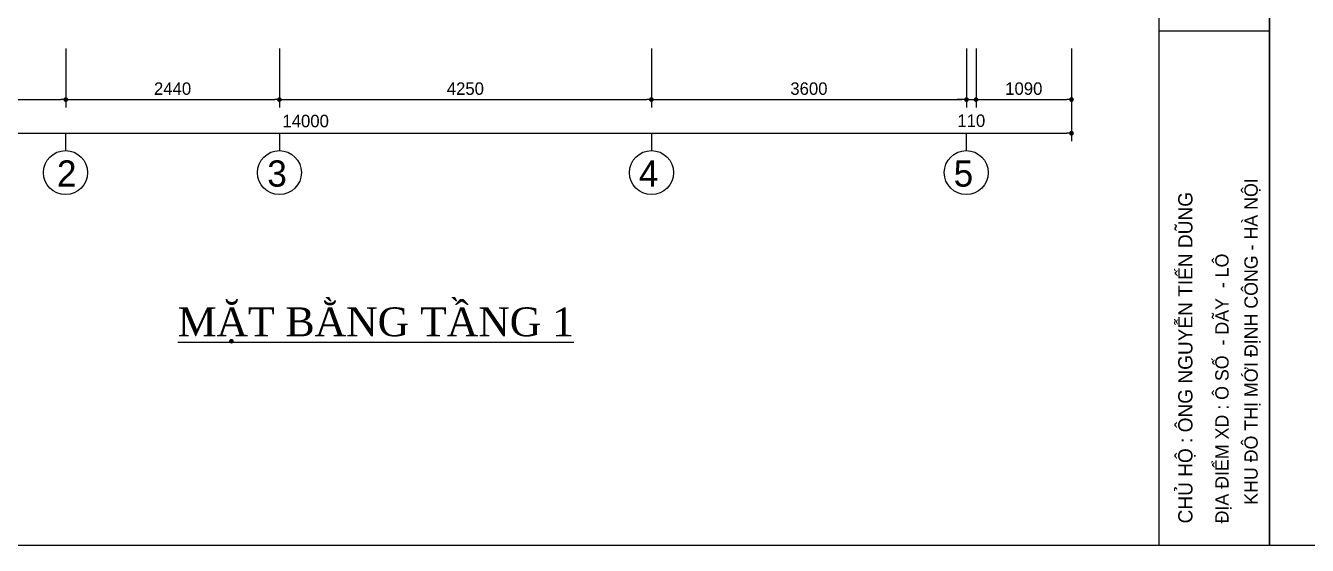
# Model space of a CAD drawing. Extents: x -13783 to 50918, y -8879 to 37156.
# Drawn here: x -6428 to 8215, y -8879 to -2935 of the extents above; entities that cross this region are included whole.
import ezdxf

# ---------------------------------------------------------------- set-up
doc = ezdxf.new("R2010")
doc.units = 0
doc.header["$LTSCALE"] = 600
doc.header["$MEASUREMENT"] = 0
doc.layers.get('0').update_dxf_attribs({"linetype": 'CONTINUOUS'})
doc.layers.get('Defpoints').update_dxf_attribs({"linetype": 'CONTINUOUS'})
for name, color, linetype in [('1', 1, 'CONTINUOUS'), ('4', 4, 'CONTINUOUS'), ('9', 54, 'CONTINUOUS'), ('THAY', 4, 'CONTINUOUS')]:
    doc.layers.add(name, color=color, linetype=linetype)
doc.styles.add('3', font='VHAVAN.ttf')
doc.styles.get("Standard").update_dxf_attribs({"font": 'VHARIAL.ttf'})
doc.styles.add('TT', font='VHAVAN.ttf')
doc.dimstyles.new('MB051', dxfattribs={"dimscale": 0.51, "dimtxt": 280, "dimasz": 105, "dimexe": 180, "dimexo": 0, "dimgap": 100, "dimtad": 1, "dimdec": 0, "dimzin": 0, "dimdsep": 46, "dimtxsty": 'TT', "dimblk1": 'DOT', "dimblk2": 'DOT', "dimsah": 1, "dimcen": 100, "dimdle": 60, "dimclrd": 251, "dimclre": 251, "dimclrt": 4, "dimadec": 0, "dimazin": 0, "dimtfac": 1, "dimtdec": 1, "dimtofl": 0, "dimtmove": 2, "dimatfit": 3, "dimldrblk": 'DOT', "dimfxl": 0, "dimtolj": 1, "dimtzin": 0, "dimarcsym": 0})

# ---------------------------------------------------------------- blocks, each defined once
blk = doc.blocks.new('_DOT')
at = {"color": 0, "linetype": 'ByBlock'}
blk.add_line((-0.5, 0), (-1, 0), dxfattribs=at)
at = {"color": 0, "linetype": 'ByBlock', "const_width": 0.5}
blk.add_lwpolyline([(-0.25, 0, 1), (0.25, 0, 1)], format="xyb", close=True, dxfattribs=at)
blk = doc.blocks.new('*D13')
at = {"color": 251, "linetype": 'ByBlock'}
for p, q in [((720.5290513595792, -3195.169598353314), (720.5290513595792, -3873.066124748898)), ((4320.529051359583, -3195.169598353314), (4320.529051359583, -3873.066124748898)), ((774.0790513595791, -3781.266124748898), (4266.979051359583, -3781.266124748898))]:
    blk.add_line(p, q, dxfattribs=at)
at = {"layer": 'Defpoints', "color": 0, "linetype": 'ByBlock'}
for p in [(720.5290513595792, -3195.169598353314), (4320.529051359583, -3195.169598353314), (4320.529051359583, -3781.266124748898)]:
    blk.add_point(p, dxfattribs=at)
at = {"color": 251, "linetype": 'ByBlock', "xscale": 53.55, "yscale": 53.55, "zscale": 53.55, "rotation": 180}
blk.add_blockref('_DOT', (720.5290513595792, -3781.266124748898), dxfattribs=at)
at = {"color": 251, "linetype": 'ByBlock', "xscale": 53.55, "yscale": 53.55, "zscale": 53.55}
blk.add_blockref('_DOT', (4320.529051359583, -3781.266124748898), dxfattribs=at)
at = {"color": 4, "linetype": 'ByBlock', "insert": (2520.529051359581, -3656.412192164628), "char_height": 142.8, "attachment_point": 5, "style": 'TT'}
blk.add_mtext('\\A1;3600', dxfattribs=at)
blk = doc.blocks.new('*D12')
at = {"color": 251, "linetype": 'ByBlock'}
for p, q in [((-8479.47094864042, -3195.169598353314), (-8479.47094864042, -4257.965583119892)), ((5520.529051359579, -3195.169598353314), (5520.529051359579, -4257.965583119892)), ((-8425.920948640422, -4166.165583119891), (5466.979051359579, -4166.165583119891))]:
    blk.add_line(p, q, dxfattribs=at)
at = {"layer": 'Defpoints', "color": 0, "linetype": 'ByBlock'}
for p in [(-8479.47094864042, -3195.169598353314), (5520.529051359579, -3195.169598353314), (5520.529051359579, -4166.165583119891)]:
    blk.add_point(p, dxfattribs=at)
at = {"color": 251, "linetype": 'ByBlock', "xscale": 53.55, "yscale": 53.55, "zscale": 53.55, "rotation": 180}
blk.add_blockref('_DOT', (-8479.47094864042, -4166.165583119891), dxfattribs=at)
at = {"color": 251, "linetype": 'ByBlock', "xscale": 53.55, "yscale": 53.55, "zscale": 53.55}
blk.add_blockref('_DOT', (5520.529051359579, -4166.165583119891), dxfattribs=at)
at = {"color": 4, "linetype": 'ByBlock', "insert": (-3228.996436811129, -4026.740926166127), "char_height": 142.8, "attachment_point": 5, "style": 'TT'}
blk.add_mtext('\\A1;14000', dxfattribs=at)
blk = doc.blocks.new('*D14')
at = {"color": 251, "linetype": 'ByBlock'}
for p, q in [((-5969.470948640423, -3195.140516579966), (-5969.470948640423, -3873.066124748898)), ((-3529.470948640424, -3195.140516579966), (-3529.470948640424, -3873.066124748898)), ((-5915.920948640422, -3781.266124748898), (-3583.020948640425, -3781.266124748898))]:
    blk.add_line(p, q, dxfattribs=at)
at = {"layer": 'Defpoints', "color": 0, "linetype": 'ByBlock'}
for p in [(-5969.470948640423, -3195.140516579966), (-3529.470948640424, -3195.140516579966), (-3529.470948640424, -3781.266124748898)]:
    blk.add_point(p, dxfattribs=at)
at = {"color": 251, "linetype": 'ByBlock', "xscale": 53.55, "yscale": 53.55, "zscale": 53.55, "rotation": 180}
blk.add_blockref('_DOT', (-5969.470948640423, -3781.266124748898), dxfattribs=at)
at = {"color": 251, "linetype": 'ByBlock', "xscale": 53.55, "yscale": 53.55, "zscale": 53.55}
blk.add_blockref('_DOT', (-3529.470948640424, -3781.266124748898), dxfattribs=at)
at = {"color": 4, "linetype": 'ByBlock', "insert": (-4749.470948640424, -3656.412192164628), "char_height": 142.8, "attachment_point": 5, "style": 'TT'}
blk.add_mtext('\\A1;2440', dxfattribs=at)
blk = doc.blocks.new('*D15')
at = {"color": 251, "linetype": 'ByBlock'}
for p, q in [((-8369.470948640423, -3195.140516579966), (-8369.470948640423, -3873.066124748898)), ((-5969.470948640423, -3195.140516579966), (-5969.470948640423, -3873.066124748898)), ((-8315.920948640423, -3781.266124748898), (-6023.020948640423, -3781.266124748898))]:
    blk.add_line(p, q, dxfattribs=at)
at = {"layer": 'Defpoints', "color": 0, "linetype": 'ByBlock'}
for p in [(-8369.470948640423, -3195.140516579966), (-5969.470948640423, -3195.140516579966), (-5969.470948640423, -3781.266124748898)]:
    blk.add_point(p, dxfattribs=at)
at = {"color": 251, "linetype": 'ByBlock', "xscale": 53.55, "yscale": 53.55, "zscale": 53.55, "rotation": 180}
blk.add_blockref('_DOT', (-8369.470948640423, -3781.266124748898), dxfattribs=at)
at = {"color": 251, "linetype": 'ByBlock', "xscale": 53.55, "yscale": 53.55, "zscale": 53.55}
blk.add_blockref('_DOT', (-5969.470948640423, -3781.266124748898), dxfattribs=at)
at = {"color": 4, "linetype": 'ByBlock', "insert": (-7169.470948640423, -3656.412192164628), "char_height": 142.8, "attachment_point": 5, "style": 'TT'}
blk.add_mtext('\\A1;2400', dxfattribs=at)
blk = doc.blocks.new('*D16')
at = {"color": 251, "linetype": 'ByBlock'}
for p, q in [((-3529.470948640424, -3195.140516579966), (-3529.470948640424, -3873.066124748898)), ((720.5290513595792, -3195.140516579966), (720.5290513595792, -3873.066124748898)), ((-3475.920948640424, -3781.266124748898), (666.9790513595792, -3781.266124748898))]:
    blk.add_line(p, q, dxfattribs=at)
at = {"layer": 'Defpoints', "color": 0, "linetype": 'ByBlock'}
for p in [(-3529.470948640424, -3195.140516579966), (720.5290513595792, -3195.140516579966), (720.5290513595792, -3781.266124748898)]:
    blk.add_point(p, dxfattribs=at)
at = {"color": 251, "linetype": 'ByBlock', "xscale": 53.55, "yscale": 53.55, "zscale": 53.55, "rotation": 180}
blk.add_blockref('_DOT', (-3529.470948640424, -3781.266124748898), dxfattribs=at)
at = {"color": 251, "linetype": 'ByBlock', "xscale": 53.55, "yscale": 53.55, "zscale": 53.55}
blk.add_blockref('_DOT', (720.5290513595792, -3781.266124748898), dxfattribs=at)
at = {"color": 4, "linetype": 'ByBlock', "insert": (-1404.470948640423, -3656.412192164628), "char_height": 142.8, "attachment_point": 5, "style": 'TT'}
blk.add_mtext('\\A1;4250', dxfattribs=at)
blk = doc.blocks.new('*D19')
at = {"color": 251, "linetype": 'ByBlock'}
for p, q in [((4430.529051359576, -3195.169598353314), (4430.529051359576, -3873.066124748898)), ((5520.529051359579, -3195.169598353314), (5520.529051359579, -3873.066124748898)), ((4484.079051359576, -3781.266124748898), (5466.979051359579, -3781.266124748898))]:
    blk.add_line(p, q, dxfattribs=at)
at = {"layer": 'Defpoints', "color": 0, "linetype": 'ByBlock'}
for p in [(4430.529051359576, -3195.169598353314), (5520.529051359579, -3195.169598353314), (5520.529051359579, -3781.266124748898)]:
    blk.add_point(p, dxfattribs=at)
at = {"color": 251, "linetype": 'ByBlock', "xscale": 53.55, "yscale": 53.55, "zscale": 53.55, "rotation": 180}
blk.add_blockref('_DOT', (4430.529051359576, -3781.266124748898), dxfattribs=at)
at = {"color": 251, "linetype": 'ByBlock', "xscale": 53.55, "yscale": 53.55, "zscale": 53.55}
blk.add_blockref('_DOT', (5520.529051359579, -3781.266124748898), dxfattribs=at)
at = {"color": 4, "linetype": 'ByBlock', "insert": (4975.529051359577, -3656.412192164628), "char_height": 142.8, "attachment_point": 5, "style": 'TT'}
blk.add_mtext('\\A1;1090', dxfattribs=at)
blk = doc.blocks.new('*D18')
at = {"color": 251, "linetype": 'ByBlock'}
for p, q in [((4320.529051359583, -3195.169598353314), (4320.529051359583, -3873.066124748898)), ((4430.529051359576, -3195.169598353314), (4430.529051359576, -3873.066124748898)), ((4266.979051359583, -3781.266124748898), (4213.429051359582, -3781.266124748898)), ((4320.529051359583, -3781.266124748898), (4430.529051359576, -3781.266124748898)), ((4484.079051359576, -3781.266124748898), (4537.629051359576, -3781.266124748898))]:
    blk.add_line(p, q, dxfattribs=at)
at = {"layer": 'Defpoints', "color": 0, "linetype": 'ByBlock'}
for p in [(4320.529051359583, -3195.169598353314), (4430.529051359576, -3195.169598353314), (4430.529051359576, -3781.266124748898)]:
    blk.add_point(p, dxfattribs=at)
at = {"color": 251, "linetype": 'ByBlock', "xscale": 53.55, "yscale": 53.55, "zscale": 53.55}
blk.add_blockref('_DOT', (4320.529051359583, -3781.266124748898), dxfattribs=at)
at = {"color": 251, "linetype": 'ByBlock', "xscale": 53.55, "yscale": 53.55, "zscale": 53.55, "rotation": 180}
blk.add_blockref('_DOT', (4430.529051359576, -3781.266124748898), dxfattribs=at)
at = {"color": 4, "linetype": 'ByBlock', "insert": (4375.529051359579, -4023.420057333167), "char_height": 142.8, "attachment_point": 5, "style": 'TT'}
blk.add_mtext('\\A1;110', dxfattribs=at)

msp = doc.modelspace()

# ---------------------------------------------------------------- linework, layer by layer
at = {"color": 4}
msp.add_line((6520.677065027232, -2993.358478539907), (7783.913916604499, -2993.358478539903), dxfattribs=at)
at = {"color": 3}
for points in [[(-13783.16112948324, -8879.247884809702), (-13783.16112948324, 6205.581352705587), (7783.91391660451, 6205.581352705587), (7783.913916604502, -8879.247884809702), (-13783.16112948324, -8879.247884809702)], [(7783.91391660451, -8879.247884809702), (7783.91391660451, 6205.581352705587), (29350.98896269226, 6205.581352705587), (29350.98896269226, -8879.247884809702), (7783.91391660451, -8879.247884809702)]]:
    msp.add_lwpolyline(points, close=True, dxfattribs=at)
at = {"layer": '9', "color": 2}
for p, q in [((-5972.075621949818, -4166.165583119891), (-5972.075621949818, -4364.425587360562)), ((-3529.320403173282, -4166.165583119891), (-3529.320403173282, -4364.425587360562)), ((722.5760562545001, -4166.165583119891), (722.5760562545001, -4364.425587360562)), ((4318.415888057436, -4166.165583119891), (4318.415888057436, -4364.425587360562))]:
    msp.add_line(p, q, dxfattribs=at)
for centre in [(-5972.075621949818, -4616.070989258402), (-3529.320403173282, -4616.070989258402), (722.5760562545001, -4616.070989258402), (4318.415888057436, -4616.070989258402)]:
    msp.add_circle(centre, 251.7079018978394, dxfattribs=at)
at = {"layer": 'THAY', "color": 3, "linetype": 'Continuous'}
msp.add_line((6520.677065027232, -8879.247884809702), (6520.677065027232, 6205.581352705594), dxfattribs=at)

# ---------------------------------------------------------------- texts
at = {"layer": '1', "color": 4, "style": '3'}
for s, height, p in [('khu ®« thÞ míi ®Þnh c«ng - hµ néi', 152.122595136041, (7648.00993199298, -8414.907740706458)), ('chñ hé : «ng nguyÔn tiÕn dòng', 162.9884947886153, (6902.697632664474, -8627.866239391318)), ('®Þa ®iÓm xd : « sè  - d·y  - l« ', 152.122595136041, (7315.429908580084, -8627.866239391318))]:
    msp.add_text(s, height=height, rotation=90, dxfattribs=at).set_placement(p)
at = {"layer": '1', "color": 2, "insert": (-4690.80935787188, -6157.66766948915), "char_height": 330, "attachment_point": 1}
msp.add_mtext('\\f.VnTimeH|b0|i0|c0|p34;\\LmÆt b»ng tÇng 1', dxfattribs=at)
at = {"layer": '9', "color": 2, "style": 'TT'}
for s, p in [('2', (-6070.732634732005, -4776.575209963423)), ('3', (-3667.287640518996, -4776.575209963423)), ('4', (578.1997243945698, -4776.575209963423)), ('5', (4174.497348662808, -4776.575209963423))]:
    msp.add_text(s, height=300, dxfattribs=at).set_placement(p)

# ---------------------------------------------------------------- dimensions: what is measured, and where the dimension line sits
at = {"layer": '4'}
dim = msp.add_linear_dim(base=(5520.529051359579, -4166.165583119891), p1=(-8479.47094864042, -3195.169598353314), p2=(5520.529051359579, -3195.169598353314), dimstyle='MB051', dxfattribs=at)
dim.commit()
dim.dimension.update_dxf_attribs({"geometry": '*D12', "text_midpoint": (-3228.996436811129, -4026.740926166127), "dimtype": 160})
for base, p1, p2, picture, middle in [((-5969.470948640423, -3781.266124748898), (-8369.470948640423, -3195.140516579966), (-5969.470948640423, -3195.140516579966), '*D15', (-7169.470948640423, -3656.412192164628)), ((-3529.470948640424, -3781.266124748898), (-5969.470948640423, -3195.140516579966), (-3529.470948640424, -3195.140516579966), '*D14', (-4749.470948640424, -3656.412192164628)), ((720.5290513595792, -3781.266124748898), (-3529.470948640424, -3195.140516579966), (720.5290513595792, -3195.140516579966), '*D16', (-1404.470948640423, -3656.412192164628)), ((4320.529051359583, -3781.266124748898), (720.5290513595792, -3195.169598353314), (4320.529051359583, -3195.169598353314), '*D13', (2520.529051359581, -3656.412192164628))]:
    dim = msp.add_linear_dim(base=base, p1=p1, p2=p2, dimstyle='MB051', dxfattribs=at)
    dim.commit()
    dim.dimension.update_dxf_attribs({"geometry": picture, "text_midpoint": middle})
at = {"layer": '9'}
for base, p1, p2, picture, middle in [((4430.529051359576, -3781.266124748898), (4320.529051359583, -3195.169598353314), (4430.529051359576, -3195.169598353314), '*D18', (4375.529051359579, -4023.420057333167)), ((5520.529051359579, -3781.266124748898), (4430.529051359576, -3195.169598353314), (5520.529051359579, -3195.169598353314), '*D19', (4975.529051359577, -3656.412192164628))]:
    dim = msp.add_linear_dim(base=base, p1=p1, p2=p2, dimstyle='MB051', dxfattribs=at)
    dim.commit()
    dim.dimension.update_dxf_attribs({"geometry": picture, "text_midpoint": middle})

doc.saveas('drawing.dxf')
